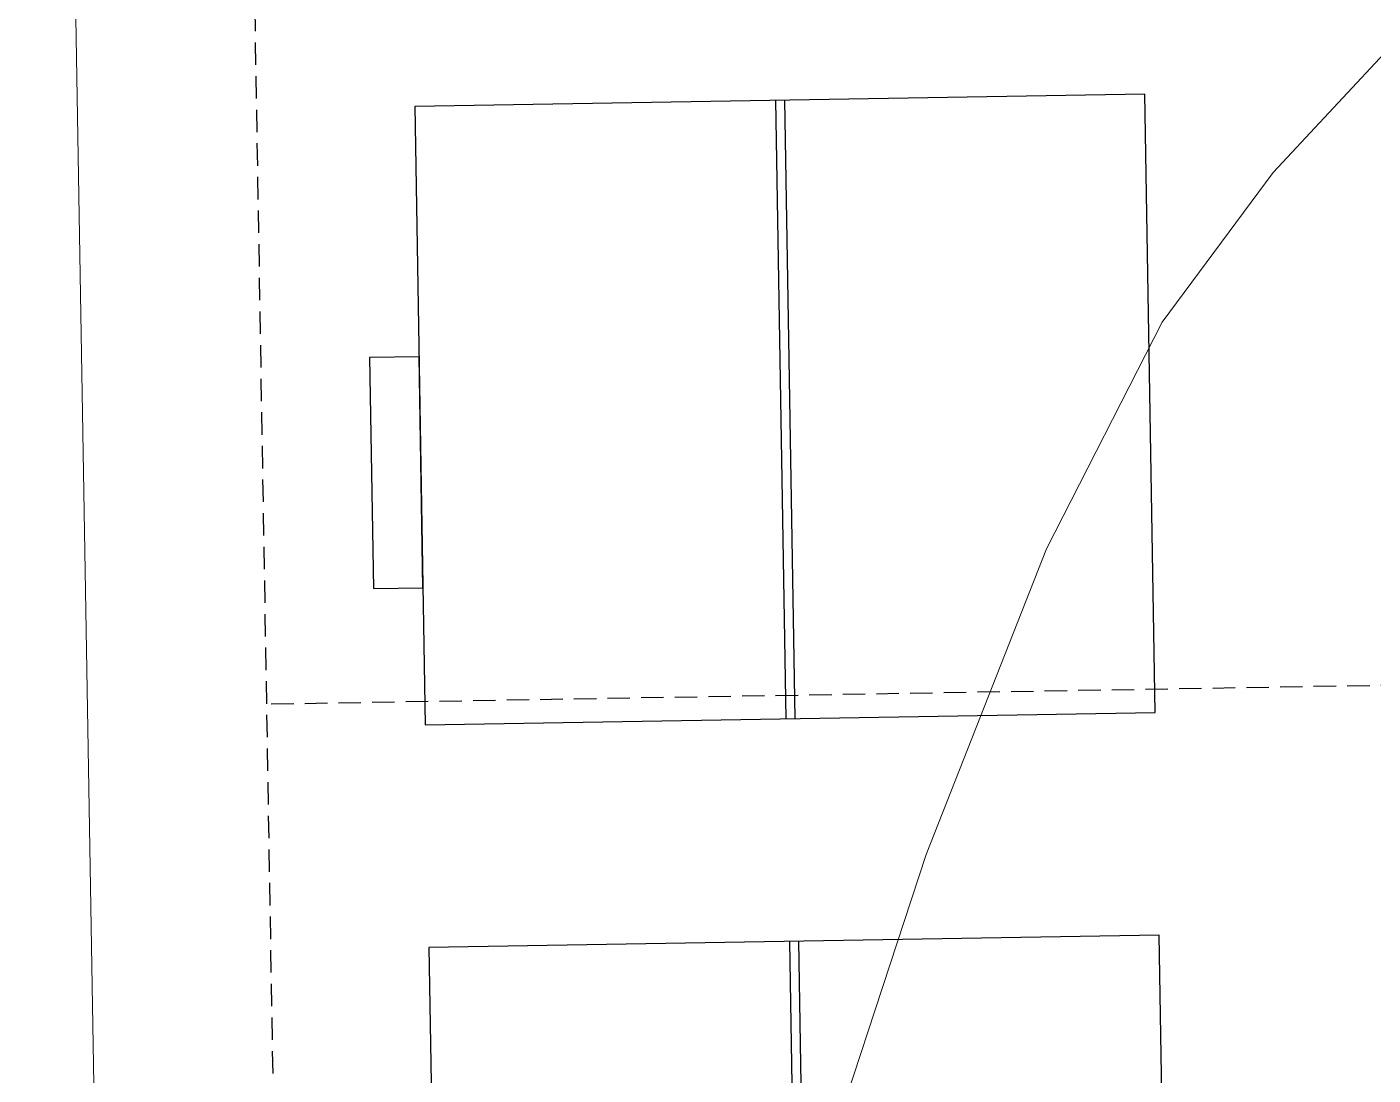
# Model space of a CAD drawing. Header units: inches. Extents: x 203 to 1065, y -1127 to 921.
# Drawn here: x 767.3 to 782.31, y 329.82 to 341.51 of the extents above; entities that cross this region are included whole.
import ezdxf

# ---------------------------------------------------------------- set-up
doc = ezdxf.new("R2010")
doc.units = ezdxf.units.IN
doc.header["$MEASUREMENT"] = 0
doc.linetypes.add('DASHED2', pattern=[0.375, 0.25, -0.125])
for name, color, linetype in [('Cumbreras', 140, 'Continuous'), ('CURVAS', 32, 'Continuous'), ('D2', 40, 'Continuous')]:
    doc.layers.add(name, color=color, linetype=linetype)
doc.layers.add('Limite terrenos', color=2, linetype='DASHED2', transparency=0.4)

# ---------------------------------------------------------------- blocks, each defined once
blk = doc.blocks.new('A$C662B019F')
at = {"layer": 'Cumbreras'}
for p, q in [((-6.898, 4.674), (0, 4.674)), ((-6.898, 4.574), (0, 4.574))]:
    blk.add_line(p, q, dxfattribs=at)
at = {"layer": 'D2'}
for points in [[(-6.898, 0.553), (0, 0.553), (0, 8.695), (-6.898, 8.695)], [(-4.107, 0), (-1.529, 0), (-1.529, 0.553), (-4.107, 0.553)]]:
    blk.add_lwpolyline(points, close=True, dxfattribs=at)

msp = doc.modelspace()

# ---------------------------------------------------------------- linework, layer by layer
at = {"color": 3, "lineweight": 0}
msp.add_line((770.138, 205.985), (767.301, 373.858), dxfattribs=at)
at = {"layer": 'CURVAS', "color": 41, "lineweight": 0}
msp.add_lwpolyline([(782.542, 341.326), (781.197, 339.885), (779.959, 338.213), (778.672, 335.686), (777.33, 332.277), (775.951, 328.079)], dxfattribs=at)
at = {"layer": 'Limite terrenos'}
for p, q in [((772.104, 207.978), (769.817, 343.331)), ((797.272, 334.414), (769.98, 333.953))]:
    msp.add_line(p, q, dxfattribs=at)

# ---------------------------------------------------------------- block references
at = {"layer": 'D2', "rotation": 270.9682017528995}
for p in [(771.19, 333.714), (771.348, 324.335)]:
    msp.add_blockref('A$C662B019F', p, dxfattribs=at)

doc.saveas('drawing.dxf')
